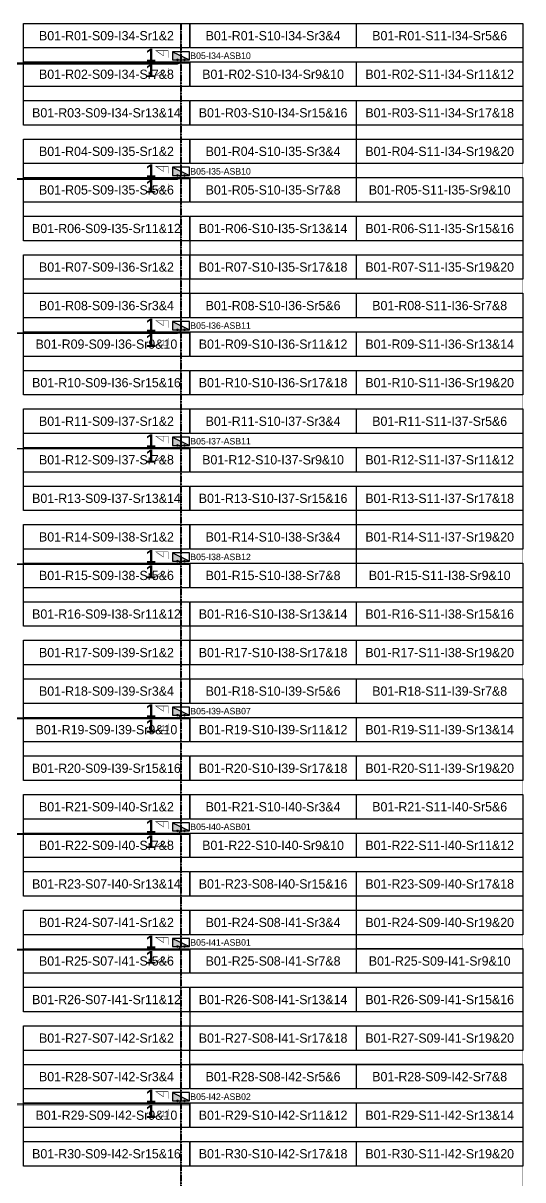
# Model space of a CAD drawing. Header units: metres. Extents: x 531277 to 531672, y 2673439 to 2673782.
# Drawn here: x 531574.5 to 531671.6, y 2673556.6 to 2673781.6 of the extents above; entities that cross this region are included whole.
import ezdxf
from ezdxf.enums import TextEntityAlignment as Align

# ---------------------------------------------------------------- set-up
doc = ezdxf.new("R2010")
doc.units = ezdxf.units.M
doc.linetypes.add('CENTER', pattern=[2, 1.25, -0.25, 0.25, -0.25])
doc.layers.add('Boundary-12.5 MW Block', color=6, linetype='Continuous', lineweight=9)
doc.layers.add('PILE', color=1, linetype='Continuous', lineweight=15)
for name, color, linetype in [('DC Trench BL-05', 41, 'Continuous'), ('E-Inverter Grouping', 2, 'Continuous'), ('Inverter Block-05', 7, 'Continuous'), ('LT Cable(AG) INV to LT Panel BL-05', 2, 'Continuous'), ('Messenger Wire Block-01 (Master Path)', 30, 'Continuous'), ('Messenger Wire Block-01 (MW Path)', 191, 'Continuous'), ('MMS Table Block-05', 8, 'Continuous'), ('Plan Line - DC BL-05', 41, 'Continuous'), ('Section Marking BL-05', 2, 'Continuous')]:
    doc.layers.add(name, color=color, linetype=linetype)
doc.styles.add('BoldTextStyle', font='arialbd.ttf')
doc.styles.get("Standard").update_dxf_attribs({"font": 'Adani Regular.ttf'})

# ---------------------------------------------------------------- blocks, each defined once
blk = doc.blocks.new('MMS Table (32.292 x 4.788)')
at = {"color": 0}
blk.add_lwpolyline([(0, -0.002), (0, 4.786), (32.292, 4.786), (32.292, -0.002)], close=True, dxfattribs=at)
at = {"color": 7}
blk.add_attdef('ID1', text='', height=1.8, dxfattribs=at).set_placement((16.146, 2.392), align=Align.MIDDLE_CENTER)
blk = doc.blocks.new('Inverter Block')
h = blk.add_hatch(color=0)
h.dxf.hatch_style = 1
h.paths.add_polyline_path([(-1.46, 2.27), (-1.46, 0.85), (1.46, 0.85)])
at = {"color": 0}
blk.add_lwpolyline([(1.46, 2.27), (-1.46, 2.27), (-1.46, 0.85), (1.46, 0.85)], close=True, dxfattribs=at)
blk.add_lwpolyline([(-1.46, 2.27), (1.46, 0.85)], dxfattribs=at)
at = {"layer": 'PILE'}
for centre in [(-0.61, 0.85), (0.61, 0.85)]:
    blk.add_circle(centre, 0.156, dxfattribs=at)
at = {"color": 7}
blk.add_attdef('ID', (-1.46, 3.01), '', height=1.8, dxfattribs=at)

msp = doc.modelspace()

# ---------------------------------------------------------------- linework, layer by layer
at = {"layer": 'Boundary-12.5 MW Block', "const_width": 0.05}
msp.add_lwpolyline([(531276.53, 2673439.29), (531276.53, 2673781.58), (531671.62, 2673781.58), (531671.62, 2673439.29)], close=True, dxfattribs=at)
at = {"layer": 'DC Trench BL-05', "color": 40, "const_width": 0.1}
msp.add_lwpolyline([(531605.35, 2673781.58), (531605.05, 2673781.58), (531605.05, 2673439.29), (531605.35, 2673439.29)], close=True, dxfattribs=at)
at = {"layer": 'E-Inverter Grouping', "color": 3}
for points in [[(531671.62, 2673754.29), (531639.33, 2673754.29), (531639.33, 2673761.79), (531574.54, 2673761.79), (531574.54, 2673781.58), (531671.62, 2673781.58)], [(531639.23, 2673751.58), (531671.62, 2673751.58), (531671.62, 2673731.79), (531606.94, 2673731.79), (531606.94, 2673739.29), (531574.54, 2673739.29), (531574.54, 2673759.08), (531639.23, 2673759.08)], [(531574.54, 2673736.58), (531606.84, 2673736.58), (531606.84, 2673729.08), (531671.62, 2673729.08), (531671.62, 2673709.29), (531574.54, 2673709.29)], [(531671.62, 2673679.29), (531639.33, 2673679.29), (531639.33, 2673686.79), (531574.54, 2673686.79), (531574.54, 2673706.58), (531671.62, 2673706.58)], [(531639.23, 2673676.58), (531671.62, 2673676.58), (531671.62, 2673656.79), (531606.94, 2673656.79), (531606.94, 2673664.29), (531574.54, 2673664.29), (531574.54, 2673684.08), (531639.23, 2673684.08)], [(531574.54, 2673661.58), (531606.84, 2673661.58), (531606.84, 2673654.08), (531671.62, 2673654.08), (531671.62, 2673634.29), (531574.54, 2673634.29)], [(531671.62, 2673604.29), (531639.33, 2673604.29), (531639.33, 2673611.79), (531574.54, 2673611.79), (531574.54, 2673631.58), (531671.62, 2673631.58)], [(531639.23, 2673601.58), (531671.62, 2673601.58), (531671.62, 2673581.79), (531606.94, 2673581.79), (531606.94, 2673589.29), (531574.54, 2673589.29), (531574.54, 2673609.08), (531639.23, 2673609.08)], [(531574.54, 2673586.58), (531606.84, 2673586.58), (531606.84, 2673579.08), (531671.62, 2673579.08), (531671.62, 2673559.29), (531574.54, 2673559.29)]]:
    msp.add_lwpolyline(points, close=True, dxfattribs=at)
at = {"layer": 'LT Cable(AG) INV to LT Panel BL-05', "color": 5}
for points in [[(531473.36, 2673593.8), (531469.62, 2673593.8, -0.414651), (531468.72, 2673594.7), (531468.72, 2673597.82, 0.214019), (531468.42, 2673598.49), (531461.71, 2673604.47, -0.214019), (531461.4, 2673605.14), (531461.4, 2673617.63, -0.0289), (531461.41, 2673617.73), (531461.47, 2673618.21, 0.0289), (531461.47, 2673618.31), (531461.47, 2673772.8, -0.414214), (531462.37, 2673773.7), (531604.3, 2673773.7, 0.414214), (531605.2, 2673774.6), (531605.2, 2673775.19)], [(531473.36, 2673593.73), (531469.54, 2673593.73, -0.414656), (531468.64, 2673594.63), (531468.65, 2673597.78, 0.214019), (531468.34, 2673598.46), (531461.63, 2673604.43, -0.214019), (531461.33, 2673605.11), (531461.33, 2673617.63, -0.0289), (531461.33, 2673617.73), (531461.39, 2673618.21, 0.0289), (531461.4, 2673618.32), (531461.4, 2673750.38, -0.414214), (531462.3, 2673751.28), (531604.3, 2673751.28, 0.414214), (531605.2, 2673752.18), (531605.2, 2673752.69)], [(531471.42, 2673593.7), (531469.52, 2673593.7, -0.414658), (531468.62, 2673594.6), (531468.62, 2673597.77, 0.214019), (531468.32, 2673598.44), (531461.61, 2673604.42, -0.214019), (531461.3, 2673605.09), (531461.3, 2673617.63, -0.0289), (531461.31, 2673617.74), (531461.37, 2673618.22, 0.0289), (531461.37, 2673618.32), (531461.37, 2673720.4, -0.414214), (531462.27, 2673721.3), (531604.3, 2673721.3, 0.414214), (531605.2, 2673722.2), (531605.2, 2673722.69)], [(531471.42, 2673593.63), (531469.44, 2673593.63, -0.414663), (531468.54, 2673594.53), (531468.55, 2673597.74, 0.214019), (531468.24, 2673598.41), (531461.53, 2673604.39, -0.214019), (531461.23, 2673605.06), (531461.23, 2673617.64, -0.0289), (531461.23, 2673617.74), (531461.29, 2673618.22, 0.0289), (531461.3, 2673618.32), (531461.3, 2673697.98, -0.414214), (531462.2, 2673698.88), (531604.3, 2673698.88, 0.414214), (531605.2, 2673699.78), (531605.2, 2673700.19)], [(531469.34, 2673593.55, -0.40667), (531468.47, 2673594.45), (531468.47, 2673597.71, 0.214019), (531468.17, 2673598.38), (531461.46, 2673604.36, -0.214019), (531461.15, 2673605.03), (531461.15, 2673617.64, -0.0289), (531461.16, 2673617.74), (531461.22, 2673618.22, 0.0289), (531461.22, 2673618.33), (531461.22, 2673675.55, -0.414214), (531462.12, 2673676.45), (531604.3, 2673676.45, 0.414214), (531605.2, 2673677.35), (531605.2, 2673677.69)], [(531472.47, 2673593.27), (531469.34, 2673593.27, -0.414671), (531468.44, 2673594.17), (531468.45, 2673597.69, 0.214019), (531468.14, 2673598.37), (531461.43, 2673604.34, -0.214019), (531461.13, 2673605.02), (531461.13, 2673617.64, -0.0289), (531461.13, 2673617.75), (531461.19, 2673618.23, 0.0289), (531461.2, 2673618.33), (531461.2, 2673645.58, -0.414214), (531462.1, 2673646.48), (531604.3, 2673646.48, 0.414214), (531605.2, 2673647.38), (531605.2, 2673647.69)], [(531472.47, 2673590.94), (531468.04, 2673590.92, 0.218347), (531467.36, 2673590.6), (531465.43, 2673588.34, -0.209031), (531464.77, 2673588.05), (531462.07, 2673588.05, 0.414214), (531461.17, 2673587.15), (531461.17, 2673573.12, 0.093355), (531461.23, 2673572.79), (531461.33, 2673572.53, -0.093355), (531461.4, 2673572.2), (531461.4, 2673571.48), (531510.48, 2673571.48, 0.414214), (531511.38, 2673572.38), (531511.38, 2673623.08, -0.414214), (531512.28, 2673623.98), (531604.3, 2673623.98, 0.414214), (531605.2, 2673624.88), (531605.2, 2673625.19)], [(531472.47, 2673590.97), (531468.03, 2673590.94, 0.218523), (531467.35, 2673590.63), (531465.43, 2673588.36, -0.209206), (531464.76, 2673588.07), (531462.05, 2673588.07, 0.414214), (531461.15, 2673587.17), (531461.15, 2673573.11, 0.093355), (531461.21, 2673572.78), (531461.31, 2673572.52, -0.093355), (531461.37, 2673572.2), (531461.37, 2673571.45), (531510.51, 2673571.45, 0.414214), (531511.41, 2673572.35), (531511.41, 2673600.55, -0.414214), (531512.31, 2673601.45), (531604.3, 2673601.45, 0.414214), (531605.2, 2673602.35), (531605.2, 2673602.69)], [(531470.32, 2673591.02), (531468.03, 2673591.01, 0.218875), (531467.35, 2673590.69), (531465.42, 2673588.41, -0.209556), (531464.76, 2673588.12), (531462, 2673588.12, 0.414214), (531461.1, 2673587.22), (531461.1, 2673573.1, 0.093355), (531461.16, 2673572.77), (531461.26, 2673572.51, -0.093355), (531461.32, 2673572.19), (531461.32, 2673571.4), (531604.3, 2673571.4, 0.414214), (531605.2, 2673572.3), (531605.2, 2673572.69)]]:
    msp.add_lwpolyline(points, format="xyb", dxfattribs=at)
at = {"layer": 'Messenger Wire Block-01 (Master Path)'}
for points in [[(531461.3, 2673773.88), (531606.84, 2673773.88)], [(531461.3, 2673751.38), (531606.84, 2673751.38)], [(531461.3, 2673721.38), (531606.84, 2673721.38)], [(531461.3, 2673698.88), (531606.84, 2673698.88)], [(531461.3, 2673676.38), (531606.84, 2673676.38)], [(531461.3, 2673646.38), (531606.84, 2673646.38)], [(531511.48, 2673623.88), (531606.84, 2673623.88)], [(531511.48, 2673601.38), (531606.84, 2673601.38)], [(531461.3, 2673571.38), (531606.84, 2673571.38)]]:
    msp.add_lwpolyline(points, dxfattribs=at)
at = {"layer": 'Messenger Wire Block-01 (MW Path)', "const_width": 0.1}
for points in [[(531461.3, 2673773.88), (531606.84, 2673773.88)], [(531461.3, 2673751.38), (531606.84, 2673751.38)], [(531461.3, 2673721.38), (531606.84, 2673721.38)], [(531461.3, 2673698.88), (531606.84, 2673698.88)], [(531461.3, 2673676.38), (531606.84, 2673676.38)], [(531461.3, 2673646.38), (531606.84, 2673646.38)], [(531511.48, 2673623.88), (531606.84, 2673623.88)], [(531511.48, 2673601.38), (531606.84, 2673601.38)], [(531461.3, 2673571.13), (531606.84, 2673571.13)]]:
    msp.add_lwpolyline(points, dxfattribs=at)
at = {"layer": 'Plan Line - DC BL-05', "color": 6, "linetype": 'CENTER'}
msp.add_lwpolyline([(531605.2, 2673781.58), (531605.2, 2673439.29)], dxfattribs=at)
at = {"layer": 'Section Marking BL-05', "color": 94, "lineweight": 35, "true_color": 0x00a500, "const_width": 0.1}
for points in [[(531602.7, 2673774.88), (531602.7, 2673776.27), (531600.3, 2673776.27), (531601.78, 2673775.26), (531601.78, 2673776.27)], [(531602.7, 2673772.88), (531602.7, 2673771.49), (531600.3, 2673771.49), (531601.78, 2673772.5), (531601.78, 2673771.49)], [(531602.7, 2673752.38), (531602.7, 2673753.77), (531600.3, 2673753.77), (531601.78, 2673752.76), (531601.78, 2673753.77)], [(531602.7, 2673750.38), (531602.7, 2673748.99), (531600.3, 2673748.99), (531601.78, 2673750), (531601.78, 2673748.99)], [(531602.7, 2673722.38), (531602.7, 2673723.77), (531600.3, 2673723.77), (531601.78, 2673722.76), (531601.78, 2673723.77)], [(531602.7, 2673720.38), (531602.7, 2673718.99), (531600.3, 2673718.99), (531601.78, 2673720), (531601.78, 2673718.99)], [(531602.7, 2673699.88), (531602.7, 2673701.27), (531600.3, 2673701.27), (531601.78, 2673700.26), (531601.78, 2673701.27)], [(531602.7, 2673697.88), (531602.7, 2673696.49), (531600.3, 2673696.49), (531601.78, 2673697.5), (531601.78, 2673696.49)], [(531602.7, 2673677.38), (531602.7, 2673678.77), (531600.3, 2673678.77), (531601.78, 2673677.76), (531601.78, 2673678.77)], [(531602.7, 2673675.38), (531602.7, 2673673.99), (531600.3, 2673673.99), (531601.78, 2673675), (531601.78, 2673673.99)], [(531602.7, 2673647.38), (531602.7, 2673648.77), (531600.3, 2673648.77), (531601.78, 2673647.76), (531601.78, 2673648.77)], [(531602.7, 2673645.38), (531602.7, 2673643.99), (531600.3, 2673643.99), (531601.78, 2673645), (531601.78, 2673643.99)], [(531602.7, 2673624.88), (531602.7, 2673626.27), (531600.3, 2673626.27), (531601.78, 2673625.26), (531601.78, 2673626.27)], [(531602.7, 2673622.88), (531602.7, 2673621.49), (531600.3, 2673621.49), (531601.78, 2673622.5), (531601.78, 2673621.49)], [(531602.7, 2673602.38), (531602.7, 2673603.77), (531600.3, 2673603.77), (531601.78, 2673602.76), (531601.78, 2673603.77)], [(531602.7, 2673600.38), (531602.7, 2673598.99), (531600.3, 2673598.99), (531601.78, 2673600), (531601.78, 2673598.99)], [(531602.7, 2673572.38), (531602.7, 2673573.77), (531600.3, 2673573.77), (531601.78, 2673572.76), (531601.78, 2673573.77)], [(531602.7, 2673570.38), (531602.7, 2673568.99), (531600.3, 2673568.99), (531601.78, 2673570), (531601.78, 2673568.99)]]:
    msp.add_lwpolyline(points, dxfattribs=at)

# ---------------------------------------------------------------- block references
at = {"layer": 'Inverter Block-05'}
ref = msp.add_blockref('Inverter Block', (531605.2, 2673773.52), dxfattribs=dict(at, xscale=1.124999999976148, yscale=1.124999999976148, zscale=1.124999999976148))
ref.add_attrib('ID', 'B05-I34-ASB10', (531606.99, 2673774.66), dxfattribs={"layer": '0', "color": 0, "height": 1.2656})
ref = msp.add_blockref('Inverter Block', (531605.2, 2673751.02), dxfattribs=dict(at, xscale=1.124999999976148, yscale=1.124999999976148, zscale=1.124999999976148))
ref.add_attrib('ID', 'B05-I35-ASB10', (531606.99, 2673752.16), dxfattribs={"layer": '0', "color": 0, "height": 1.2656})
ref = msp.add_blockref('Inverter Block', (531605.2, 2673721.02), dxfattribs=dict(at, xscale=1.124999999976148, yscale=1.124999999976148, zscale=1.124999999976148))
ref.add_attrib('ID', 'B05-I36-ASB11', (531606.99, 2673722.16), dxfattribs={"layer": '0', "color": 0, "height": 1.2656})
ref = msp.add_blockref('Inverter Block', (531605.2, 2673698.52), dxfattribs=dict(at, xscale=1.124999999976148, yscale=1.124999999976148, zscale=1.124999999976148))
ref.add_attrib('ID', 'B05-I37-ASB11', (531606.99, 2673699.66), dxfattribs={"layer": '0', "color": 0, "height": 1.2656})
ref = msp.add_blockref('Inverter Block', (531605.2, 2673676.02), dxfattribs=dict(at, xscale=1.124999999976148, yscale=1.124999999976148, zscale=1.124999999976148))
ref.add_attrib('ID', 'B05-I38-ASB12', (531606.99, 2673677.16), dxfattribs={"layer": '0', "color": 0, "height": 1.2656})
ref = msp.add_blockref('Inverter Block', (531605.2, 2673646.02), dxfattribs=dict(at, xscale=1.124999999976148, yscale=1.124999999976148, zscale=1.124999999976148))
ref.add_attrib('ID', 'B05-I39-ASB07', (531606.99, 2673647.16), dxfattribs={"layer": '0', "color": 0, "height": 1.2656})
ref = msp.add_blockref('Inverter Block', (531605.2, 2673623.52), dxfattribs=dict(at, xscale=1.124999999976148, yscale=1.124999999976148, zscale=1.124999999976148))
ref.add_attrib('ID', 'B05-I40-ASB01', (531606.99, 2673624.66), dxfattribs={"layer": '0', "color": 0, "height": 1.2656})
ref = msp.add_blockref('Inverter Block', (531605.2, 2673601.02), dxfattribs=dict(at, xscale=1.124999999976148, yscale=1.124999999976148, zscale=1.124999999976148))
ref.add_attrib('ID', 'B05-I41-ASB01', (531606.99, 2673602.16), dxfattribs={"layer": '0', "color": 0, "height": 1.2656})
ref = msp.add_blockref('Inverter Block', (531605.2, 2673571.02), dxfattribs=dict(at, xscale=1.124999999976148, yscale=1.124999999976148, zscale=1.124999999976148))
ref.add_attrib('ID', 'B05-I42-ASB02', (531606.99, 2673572.16), dxfattribs={"layer": '0', "color": 0, "height": 1.2656})
at = {"layer": 'MMS Table Block-05'}
for p, values in [((531574.54, 2673776.79), {'ID1': 'B01-R01-S09-I34-Sr1&2'}), ((531606.94, 2673776.79), {'ID1': 'B01-R01-S10-I34-Sr3&4'}), ((531639.33, 2673776.79), {'ID1': 'B01-R01-S11-I34-Sr5&6'}), ((531574.54, 2673769.29), {'ID1': 'B01-R02-S09-I34-Sr7&8'}), ((531606.94, 2673769.29), {'ID1': 'B01-R02-S10-I34-Sr9&10'}), ((531639.33, 2673769.29), {'ID1': 'B01-R02-S11-I34-Sr11&12'}), ((531574.54, 2673761.79), {'ID1': 'B01-R03-S09-I34-Sr13&14'}), ((531606.94, 2673761.79), {'ID1': 'B01-R03-S10-I34-Sr15&16'}), ((531639.33, 2673761.79), {'ID1': 'B01-R03-S11-I34-Sr17&18'}), ((531574.54, 2673754.29), {'ID1': 'B01-R04-S09-I35-Sr1&2'}), ((531606.94, 2673754.29), {'ID1': 'B01-R04-S10-I35-Sr3&4'}), ((531639.33, 2673754.29), {'ID1': 'B01-R04-S11-I34-Sr19&20'}), ((531574.54, 2673746.79), {'ID1': 'B01-R05-S09-I35-Sr5&6'}), ((531606.94, 2673746.79), {'ID1': 'B01-R05-S10-I35-Sr7&8'}), ((531639.33, 2673746.79), {'ID1': 'B01-R05-S11-I35-Sr9&10'}), ((531574.54, 2673739.29), {'ID1': 'B01-R06-S09-I35-Sr11&12'}), ((531606.94, 2673739.29), {'ID1': 'B01-R06-S10-I35-Sr13&14'}), ((531639.33, 2673739.29), {'ID1': 'B01-R06-S11-I35-Sr15&16'}), ((531574.54, 2673731.79), {'ID1': 'B01-R07-S09-I36-Sr1&2'}), ((531606.94, 2673731.79), {'ID1': 'B01-R07-S10-I35-Sr17&18'}), ((531639.33, 2673731.79), {'ID1': 'B01-R07-S11-I35-Sr19&20'}), ((531574.54, 2673724.29), {'ID1': 'B01-R08-S09-I36-Sr3&4'}), ((531606.94, 2673724.29), {'ID1': 'B01-R08-S10-I36-Sr5&6'}), ((531639.33, 2673724.29), {'ID1': 'B01-R08-S11-I36-Sr7&8'}), ((531574.54, 2673716.79), {'ID1': 'B01-R09-S09-I36-Sr9&10'}), ((531606.94, 2673716.79), {'ID1': 'B01-R09-S10-I36-Sr11&12'}), ((531639.33, 2673716.79), {'ID1': 'B01-R09-S11-I36-Sr13&14'}), ((531574.54, 2673709.29), {'ID1': 'B01-R10-S09-I36-Sr15&16'}), ((531606.94, 2673709.29), {'ID1': 'B01-R10-S10-I36-Sr17&18'}), ((531639.33, 2673709.29), {'ID1': 'B01-R10-S11-I36-Sr19&20'}), ((531574.54, 2673701.79), {'ID1': 'B01-R11-S09-I37-Sr1&2'}), ((531606.94, 2673701.79), {'ID1': 'B01-R11-S10-I37-Sr3&4'}), ((531639.33, 2673701.79), {'ID1': 'B01-R11-S11-I37-Sr5&6'}), ((531574.54, 2673694.29), {'ID1': 'B01-R12-S09-I37-Sr7&8'}), ((531606.94, 2673694.29), {'ID1': 'B01-R12-S10-I37-Sr9&10'}), ((531639.33, 2673694.29), {'ID1': 'B01-R12-S11-I37-Sr11&12'}), ((531574.54, 2673686.79), {'ID1': 'B01-R13-S09-I37-Sr13&14'}), ((531606.94, 2673686.79), {'ID1': 'B01-R13-S10-I37-Sr15&16'}), ((531639.33, 2673686.79), {'ID1': 'B01-R13-S11-I37-Sr17&18'}), ((531574.54, 2673679.29), {'ID1': 'B01-R14-S09-I38-Sr1&2'}), ((531606.94, 2673679.29), {'ID1': 'B01-R14-S10-I38-Sr3&4'}), ((531639.33, 2673679.29), {'ID1': 'B01-R14-S11-I37-Sr19&20'}), ((531574.54, 2673671.79), {'ID1': 'B01-R15-S09-I38-Sr5&6'}), ((531606.94, 2673671.79), {'ID1': 'B01-R15-S10-I38-Sr7&8'}), ((531639.33, 2673671.79), {'ID1': 'B01-R15-S11-I38-Sr9&10'}), ((531574.54, 2673664.29), {'ID1': 'B01-R16-S09-I38-Sr11&12'}), ((531606.94, 2673664.29), {'ID1': 'B01-R16-S10-I38-Sr13&14'}), ((531639.33, 2673664.29), {'ID1': 'B01-R16-S11-I38-Sr15&16'}), ((531574.54, 2673656.79), {'ID1': 'B01-R17-S09-I39-Sr1&2'}), ((531606.94, 2673656.79), {'ID1': 'B01-R17-S10-I38-Sr17&18'}), ((531639.33, 2673656.79), {'ID1': 'B01-R17-S11-I38-Sr19&20'}), ((531574.54, 2673649.29), {'ID1': 'B01-R18-S09-I39-Sr3&4'}), ((531606.94, 2673649.29), {'ID1': 'B01-R18-S10-I39-Sr5&6'}), ((531639.33, 2673649.29), {'ID1': 'B01-R18-S11-I39-Sr7&8'}), ((531574.54, 2673641.79), {'ID1': 'B01-R19-S09-I39-Sr9&10'}), ((531606.94, 2673641.79), {'ID1': 'B01-R19-S10-I39-Sr11&12'}), ((531639.33, 2673641.79), {'ID1': 'B01-R19-S11-I39-Sr13&14'}), ((531574.54, 2673634.29), {'ID1': 'B01-R20-S09-I39-Sr15&16'}), ((531606.94, 2673634.29), {'ID1': 'B01-R20-S10-I39-Sr17&18'}), ((531639.33, 2673634.29), {'ID1': 'B01-R20-S11-I39-Sr19&20'}), ((531574.54, 2673626.79), {'ID1': 'B01-R21-S09-I40-Sr1&2'}), ((531606.94, 2673626.79), {'ID1': 'B01-R21-S10-I40-Sr3&4'}), ((531639.33, 2673626.79), {'ID1': 'B01-R21-S11-I40-Sr5&6'}), ((531574.54, 2673619.29), {'ID1': 'B01-R22-S09-I40-Sr7&8'}), ((531606.94, 2673619.29), {'ID1': 'B01-R22-S10-I40-Sr9&10'}), ((531639.33, 2673619.29), {'ID1': 'B01-R22-S11-I40-Sr11&12'}), ((531574.54, 2673611.79), {'ID1': 'B01-R23-S07-I40-Sr13&14'}), ((531606.94, 2673611.79), {'ID1': 'B01-R23-S08-I40-Sr15&16'}), ((531639.33, 2673611.79), {'ID1': 'B01-R23-S09-I40-Sr17&18'}), ((531574.54, 2673604.29), {'ID1': 'B01-R24-S07-I41-Sr1&2'}), ((531606.94, 2673604.29), {'ID1': 'B01-R24-S08-I41-Sr3&4'}), ((531639.33, 2673604.29), {'ID1': 'B01-R24-S09-I40-Sr19&20'}), ((531574.54, 2673596.79), {'ID1': 'B01-R25-S07-I41-Sr5&6'}), ((531606.94, 2673596.79), {'ID1': 'B01-R25-S08-I41-Sr7&8'}), ((531639.33, 2673596.79), {'ID1': 'B01-R25-S09-I41-Sr9&10'}), ((531574.54, 2673589.29), {'ID1': 'B01-R26-S07-I41-Sr11&12'}), ((531606.94, 2673589.29), {'ID1': 'B01-R26-S08-I41-Sr13&14'}), ((531639.33, 2673589.29), {'ID1': 'B01-R26-S09-I41-Sr15&16'}), ((531574.54, 2673581.79), {'ID1': 'B01-R27-S07-I42-Sr1&2'}), ((531606.94, 2673581.79), {'ID1': 'B01-R27-S08-I41-Sr17&18'}), ((531639.33, 2673581.79), {'ID1': 'B01-R27-S09-I41-Sr19&20'}), ((531574.54, 2673574.29), {'ID1': 'B01-R28-S07-I42-Sr3&4'}), ((531606.94, 2673574.29), {'ID1': 'B01-R28-S08-I42-Sr5&6'}), ((531639.33, 2673574.29), {'ID1': 'B01-R28-S09-I42-Sr7&8'}), ((531574.54, 2673566.79), {'ID1': 'B01-R29-S09-I42-Sr9&10'}), ((531606.94, 2673566.79), {'ID1': 'B01-R29-S10-I42-Sr11&12'}), ((531639.33, 2673566.79), {'ID1': 'B01-R29-S11-I42-Sr13&14'}), ((531574.54, 2673559.29), {'ID1': 'B01-R30-S09-I42-Sr15&16'}), ((531606.94, 2673559.29), {'ID1': 'B01-R30-S10-I42-Sr17&18'}), ((531639.33, 2673559.29), {'ID1': 'B01-R30-S11-I42-Sr19&20'})]:
    msp.add_blockref('MMS Table (32.292 x 4.788)', p, dxfattribs=at).add_auto_attribs(values)

# ---------------------------------------------------------------- texts
at = {"layer": 'Section Marking BL-05', "color": 94, "true_color": 0x00a500, "style": 'BoldTextStyle'}
for p in [(531599.3, 2673775.38), (531599.3, 2673772.38), (531599.3, 2673752.88), (531599.3, 2673749.88), (531599.3, 2673722.88), (531599.3, 2673719.88), (531599.3, 2673700.38), (531599.3, 2673697.38), (531599.3, 2673677.88), (531599.3, 2673674.88), (531599.3, 2673647.88), (531599.3, 2673644.88), (531599.3, 2673625.38), (531599.3, 2673622.38), (531599.3, 2673602.88), (531599.3, 2673599.88), (531599.3, 2673572.88), (531599.3, 2673569.88)]:
    msp.add_text('1', height=2.5, dxfattribs=at).set_placement(p, align=Align.MIDDLE_CENTER)

doc.saveas('drawing.dxf')
